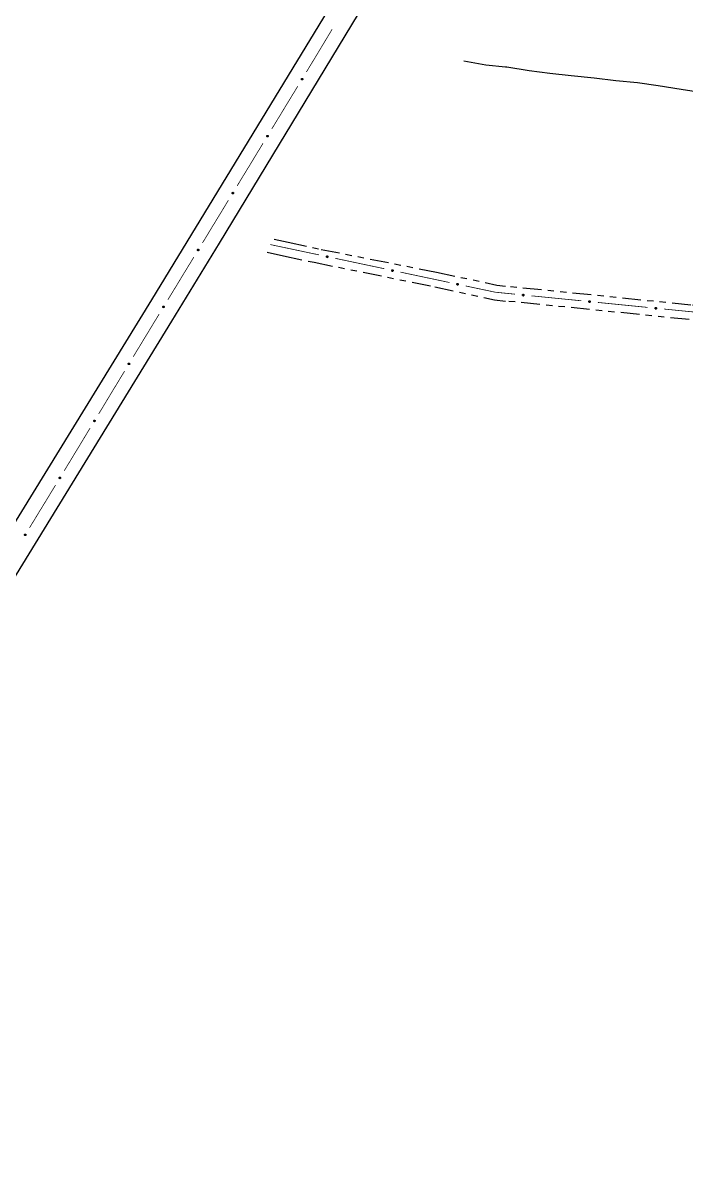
# Model space of a CAD drawing. Extents: x 210853 to 212686, y 4878863 to 4882037.
# Drawn here: x 211477.8 to 211637.1, y 4879489.9 to 4879764.3 of the extents above; entities that cross this region are included whole.
import ezdxf

# ---------------------------------------------------------------- set-up
doc = ezdxf.new("R2010")
doc.units = 0
doc.header["$LTSCALE"] = 1.5
doc.header["$MEASUREMENT"] = 0
doc.linetypes.add('TRACO_13', pattern=[8, 5, -1, 1, -1])
doc.linetypes.add('TRACO_25', pattern=[8, 3, -1, 1, -1, 1, -1])
for name, color, linetype in [('HD-CURSO-INTER', 170, 'CONTINUOUS'), ('SV-EIXO-ROD-ESTR', 7, 'CONTINUOUS'), ('SV-EIXO-RUA-N-PAV', 6, 'CONTINUOUS'), ('SV-EST-MUNIC-PAV', 20, 'CONTINUOUS'), ('SV-RUA-NAO-PAV', 7, 'CONTINUOUS')]:
    doc.layers.add(name, color=color, linetype=linetype)

msp = doc.modelspace()

# ---------------------------------------------------------------- linework, layer by layer
at = {"layer": 'HD-CURSO-INTER', "linetype": 'TRACO_13'}
for points in [[(211583.662729, 4879755.181113, 12.104835), (211588.971025, 4879754.266402, 12.11466), (211593.695935, 4879753.766458, 12.173611)], [(211593.695935, 4879753.766458, 12.173611), (211594.02908, 4879753.731208, 12.173611), (211599.347323, 4879752.866471, 12.09501), (211604.365473, 4879752.251298, 12.026234), (211609.473561, 4879751.65619, 11.927982), (211614.991431, 4879751.081427, 11.84938), (211620.209513, 4879750.43645, 11.82973), (211625.367462, 4879749.961303, 11.819905), (211630.345698, 4879749.276143, 11.819905), (211635.853897, 4879748.361607, 11.819905), (211641.022108, 4879747.606662, 11.79043)]]:
    msp.add_polyline3d(points, dxfattribs=at)
at = {"layer": 'SV-EIXO-ROD-ESTR', "const_width": 0.18}
for points in [[(211552.075027, 4879762.784091), (211545.87418, 4879752.510363)], [(211543.79621, 4879749.092465), (211537.558487, 4879738.841084)], [(211535.479246, 4879735.423957), (211529.241524, 4879725.172576)], [(211527.162283, 4879721.755449), (211522.483991, 4879714.066913)], [(211522.326355, 4879713.807845), (211520.924078, 4879711.504361)], [(211522.483991, 4879714.066913), (211522.326355, 4879713.807845)], [(211518.84412, 4879708.08767), (211512.604248, 4879697.837597)], [(211510.524291, 4879694.420906), (211507.404354, 4879689.29587)], [(211507.273338, 4879689.080653), (211504.295889, 4879684.163869)], [(211507.404354, 4879689.29587), (211507.273338, 4879689.080653)], [(211502.223914, 4879680.742331), (211496.007988, 4879670.477719)], [(211493.936013, 4879667.056181), (211487.720088, 4879656.791569)], [(211485.640212, 4879653.374834), (211479.389836, 4879643.131163)]]:
    msp.add_lwpolyline(points, dxfattribs=at)
at = {"layer": 'SV-EIXO-ROD-ESTR'}
for points in [[(211545.004556, 4879750.866552), (211545.016796, 4879750.819199), (211545.017632, 4879750.776), (211545.007959, 4879750.739768), (211544.991063, 4879750.70998), (211544.970345, 4879750.681453), (211544.943111, 4879750.6573), (211544.906947, 4879750.637187), (211544.859533, 4879750.624576), (211544.815222, 4879750.626628), (211544.779194, 4879750.634211), (211544.747119, 4879750.650041), (211544.719743, 4879750.670632), (211544.695589, 4879750.69975), (211544.675565, 4879750.736598), (211544.664038, 4879750.784582), (211544.663509, 4879750.826939), (211544.673785, 4879750.861739), (211544.689904, 4879750.893884), (211544.711404, 4879750.922755), (211544.738274, 4879750.94631), (211544.77541, 4879750.966405), (211544.822921, 4879750.977154), (211544.865162, 4879750.978165), (211544.900096, 4879750.968379), (211544.931386, 4879750.951798), (211544.960252, 4879750.931366), (211544.985671, 4879750.905001), (211545.004556, 4879750.866552)], [(211536.687593, 4879737.198043), (211536.699833, 4879737.150691), (211536.700669, 4879737.107491), (211536.690996, 4879737.07126), (211536.6741, 4879737.041472), (211536.653382, 4879737.012944), (211536.626148, 4879736.988791), (211536.589984, 4879736.968679), (211536.542569, 4879736.956068), (211536.498259, 4879736.95812), (211536.462231, 4879736.965703), (211536.430155, 4879736.981532), (211536.402779, 4879737.002123), (211536.378626, 4879737.031242), (211536.358602, 4879737.06809), (211536.347075, 4879737.116074), (211536.346546, 4879737.158431), (211536.356822, 4879737.19323), (211536.37294, 4879737.225376), (211536.394441, 4879737.254247), (211536.42131, 4879737.277802), (211536.458447, 4879737.297896), (211536.505958, 4879737.308646), (211536.548198, 4879737.309656), (211536.583133, 4879737.299871), (211536.614423, 4879737.28329), (211536.643289, 4879737.262858), (211536.668708, 4879737.236493), (211536.687593, 4879737.198043)], [(211528.37063, 4879723.529535), (211528.382869, 4879723.482183), (211528.383706, 4879723.438983), (211528.374032, 4879723.402751), (211528.357136, 4879723.372964), (211528.336418, 4879723.344436), (211528.309185, 4879723.320283), (211528.273021, 4879723.300171), (211528.225606, 4879723.287559), (211528.181296, 4879723.289611), (211528.145268, 4879723.297194), (211528.113192, 4879723.313024), (211528.085816, 4879723.333615), (211528.061663, 4879723.362733), (211528.041639, 4879723.399581), (211528.030112, 4879723.447565), (211528.029582, 4879723.489923), (211528.039859, 4879723.524722), (211528.055977, 4879723.556867), (211528.077477, 4879723.585738), (211528.104347, 4879723.609294), (211528.141484, 4879723.629388), (211528.188995, 4879723.640137), (211528.231235, 4879723.641148), (211528.266169, 4879723.631363), (211528.29746, 4879723.614781), (211528.326325, 4879723.594349), (211528.351745, 4879723.567984), (211528.37063, 4879723.529535)], [(211520.052839, 4879709.861503), (211520.065068, 4879709.814148), (211520.065896, 4879709.770948), (211520.056215, 4879709.734719), (211520.039313, 4879709.704935), (211520.018589, 4879709.676411), (211519.99135, 4879709.652264), (211519.955182, 4879709.632159), (211519.907764, 4879709.619558), (211519.863455, 4879709.621619), (211519.827428, 4879709.62921), (211519.795356, 4879709.645046), (211519.767984, 4879709.665643), (211519.743837, 4879709.694766), (211519.723821, 4879709.731618), (211519.712303, 4879709.779605), (211519.711783, 4879709.821962), (211519.722067, 4879709.856759), (211519.738192, 4879709.888902), (211519.759698, 4879709.917768), (211519.786573, 4879709.941318), (211519.823714, 4879709.961404), (211519.871227, 4879709.972144), (211519.913468, 4879709.973145), (211519.9484, 4879709.963353), (211519.979687, 4879709.946765), (211520.008548, 4879709.926327), (211520.033962, 4879709.899957), (211520.052839, 4879709.861503)], [(211511.733009, 4879696.194739), (211511.745239, 4879696.147384), (211511.746066, 4879696.104185), (211511.736385, 4879696.067955), (211511.719483, 4879696.038171), (211511.698759, 4879696.009648), (211511.67152, 4879695.9855), (211511.635352, 4879695.965395), (211511.587935, 4879695.952794), (211511.543625, 4879695.954855), (211511.507598, 4879695.962446), (211511.475526, 4879695.978282), (211511.448155, 4879695.998879), (211511.424007, 4879696.028002), (211511.403991, 4879696.064855), (211511.392474, 4879696.112841), (211511.391953, 4879696.155199), (211511.402237, 4879696.189996), (211511.418362, 4879696.222138), (211511.439869, 4879696.251004), (211511.466743, 4879696.274554), (211511.503884, 4879696.29464), (211511.551397, 4879696.30538), (211511.593638, 4879696.306381), (211511.62857, 4879696.296589), (211511.659857, 4879696.280001), (211511.688718, 4879696.259563), (211511.714132, 4879696.233193), (211511.733009, 4879696.194739)], [(211503.428488, 4879682.518981), (211503.440828, 4879682.471655), (211503.441756, 4879682.428457), (211503.43216, 4879682.392205), (211503.415327, 4879682.362382), (211503.39467, 4879682.33381), (211503.367488, 4879682.309599), (211503.331366, 4879682.28941), (211503.283979, 4879682.276698), (211503.239664, 4879682.278656), (211503.20362, 4879682.286162), (211503.171511, 4879682.301924), (211503.144091, 4879682.322457), (211503.119876, 4879682.351524), (211503.099774, 4879682.388329), (211503.088145, 4879682.436288), (211503.087525, 4879682.478645), (211503.097728, 4879682.513465), (211503.113778, 4879682.545645), (211503.135217, 4879682.574562), (211503.162036, 4879682.598174), (211503.19913, 4879682.618347), (211503.246618, 4879682.629198), (211503.288856, 4879682.630298), (211503.323811, 4879682.620587), (211503.355137, 4879682.604072), (211503.384046, 4879682.583702), (211503.409521, 4879682.557391), (211503.428488, 4879682.518981)], [(211495.140587, 4879668.832831), (211495.152927, 4879668.785505), (211495.153855, 4879668.742307), (211495.144259, 4879668.706055), (211495.127427, 4879668.676232), (211495.106769, 4879668.64766), (211495.079587, 4879668.623449), (211495.043466, 4879668.60326), (211494.996078, 4879668.590548), (211494.951764, 4879668.592506), (211494.915719, 4879668.600012), (211494.88361, 4879668.615774), (211494.856191, 4879668.636306), (211494.831975, 4879668.665373), (211494.811873, 4879668.702179), (211494.800244, 4879668.750138), (211494.799625, 4879668.792494), (211494.809827, 4879668.827315), (211494.825877, 4879668.859495), (211494.847316, 4879668.888412), (211494.874136, 4879668.912024), (211494.91123, 4879668.932197), (211494.958718, 4879668.943048), (211495.000956, 4879668.944148), (211495.035911, 4879668.934437), (211495.067236, 4879668.917922), (211495.096145, 4879668.897552), (211495.12162, 4879668.871241), (211495.140587, 4879668.832831)], [(211486.850748, 4879655.147427), (211486.862929, 4879655.10006), (211486.863712, 4879655.056859), (211486.853994, 4879655.020639), (211486.837061, 4879654.990872), (211486.816308, 4879654.96237), (211486.789045, 4879654.938251), (211486.752856, 4879654.918183), (211486.705426, 4879654.905631), (211486.661118, 4879654.907737), (211486.625099, 4879654.915365), (211486.593043, 4879654.931234), (211486.565693, 4879654.951859), (211486.541575, 4879654.981007), (211486.521597, 4879655.01788), (211486.510129, 4879655.065878), (211486.509652, 4879655.108236), (211486.519971, 4879655.143022), (211486.536129, 4879655.175148), (211486.557665, 4879655.203992), (211486.584564, 4879655.227514), (211486.621725, 4879655.247563), (211486.66925, 4879655.258254), (211486.711491, 4879655.259212), (211486.746413, 4879655.249384), (211486.777683, 4879655.232764), (211486.806524, 4879655.212296), (211486.83191, 4879655.1859), (211486.850748, 4879655.147427)], [(211478.516914, 4879641.489198), (211478.529095, 4879641.441831), (211478.529878, 4879641.39863), (211478.52016, 4879641.362411), (211478.503227, 4879641.332644), (211478.482474, 4879641.304142), (211478.45521, 4879641.280022), (211478.419021, 4879641.259955), (211478.371591, 4879641.247402), (211478.327284, 4879641.249509), (211478.291265, 4879641.257136), (211478.259209, 4879641.273006), (211478.231858, 4879641.29363), (211478.207741, 4879641.322778), (211478.187762, 4879641.359651), (211478.176295, 4879641.407649), (211478.175818, 4879641.450007), (211478.186137, 4879641.484794), (211478.202295, 4879641.516919), (211478.223831, 4879641.545764), (211478.25073, 4879641.569286), (211478.287891, 4879641.589334), (211478.335415, 4879641.600025), (211478.377657, 4879641.600983), (211478.412579, 4879641.591155), (211478.443849, 4879641.574535), (211478.472689, 4879641.554068), (211478.498076, 4879641.527671), (211478.516914, 4879641.489198)]]:
    msp.add_lwpolyline(points, close=True, dxfattribs=at)
for points in [[(211544.711404, 4879750.922755), (211544.663509, 4879750.826939)], [(211544.738274, 4879750.94631), (211544.664038, 4879750.784582)], [(211544.723126, 4879750.930495), (211544.666691, 4879750.811496)], [(211544.756012, 4879750.950416), (211544.673438, 4879750.767459)], [(211544.77541, 4879750.966405), (211544.675565, 4879750.736598)], [(211544.798477, 4879750.967704), (211544.686722, 4879750.721041)], [(211544.822921, 4879750.977154), (211544.695589, 4879750.69975)], [(211544.842058, 4879750.976326), (211544.709228, 4879750.689777)], [(211544.865162, 4879750.978165), (211544.719743, 4879750.670632)], [(211544.880168, 4879750.970707), (211544.734571, 4879750.663175)], [(211544.900096, 4879750.968379), (211544.747119, 4879750.650041)], [(211544.914022, 4879750.958094), (211544.761838, 4879750.644986)], [(211544.931386, 4879750.951798), (211544.779194, 4879750.634211)], [(211544.944786, 4879750.937777), (211544.801317, 4879750.633742)], [(211544.960252, 4879750.931366), (211544.815222, 4879750.626628)], [(211544.970382, 4879750.914216), (211544.840137, 4879750.629289)], [(211544.985671, 4879750.905001), (211544.859533, 4879750.624576)], [(211544.99314, 4879750.885993), (211544.883465, 4879750.63487)], [(211545.004556, 4879750.866552), (211544.906947, 4879750.637187)], [(211545.010175, 4879750.840488), (211544.928514, 4879750.65378)], [(211545.016796, 4879750.819199), (211544.943111, 4879750.6573)], [(211545.017379, 4879750.794575), (211544.960487, 4879750.677452)], [(211545.017632, 4879750.776), (211544.970345, 4879750.681453)], [(211536.394441, 4879737.254247), (211536.346546, 4879737.158431)], [(211536.42131, 4879737.277802), (211536.347075, 4879737.116074)], [(211536.406163, 4879737.261986), (211536.349727, 4879737.142988)], [(211536.439049, 4879737.281908), (211536.356474, 4879737.09895)], [(211536.458447, 4879737.297896), (211536.358602, 4879737.06809)], [(211536.481513, 4879737.299196), (211536.369759, 4879737.052532)], [(211536.505958, 4879737.308646), (211536.378626, 4879737.031242)], [(211536.525094, 4879737.307818), (211536.392265, 4879737.021268)], [(211536.548198, 4879737.309656), (211536.402779, 4879737.002123)], [(211536.563204, 4879737.302199), (211536.417608, 4879736.994667)], [(211536.583133, 4879737.299871), (211536.430155, 4879736.981532)], [(211536.597059, 4879737.289585), (211536.444875, 4879736.976478)], [(211536.614423, 4879737.28329), (211536.462231, 4879736.965703)], [(211536.627823, 4879737.269269), (211536.484354, 4879736.965234)], [(211536.643289, 4879737.262858), (211536.498259, 4879736.95812)], [(211536.653419, 4879737.245708), (211536.523173, 4879736.960781)], [(211536.668708, 4879737.236493), (211536.542569, 4879736.956068)], [(211536.676177, 4879737.217485), (211536.566501, 4879736.966362)], [(211536.687593, 4879737.198043), (211536.589984, 4879736.968679)], [(211536.693212, 4879737.171979), (211536.61155, 4879736.985272)], [(211536.699833, 4879737.150691), (211536.626148, 4879736.988791)], [(211536.700415, 4879737.126067), (211536.643524, 4879737.008943)], [(211536.700669, 4879737.107491), (211536.653382, 4879737.012944)], [(211528.077477, 4879723.585738), (211528.029582, 4879723.489923)], [(211528.104347, 4879723.609294), (211528.030112, 4879723.447565)], [(211528.089199, 4879723.593478), (211528.032764, 4879723.474479)], [(211528.122086, 4879723.613399), (211528.039511, 4879723.430442)], [(211528.141484, 4879723.629388), (211528.041639, 4879723.399581)], [(211528.16455, 4879723.630687), (211528.052796, 4879723.384024)], [(211528.188995, 4879723.640137), (211528.061663, 4879723.362733)], [(211528.208131, 4879723.639309), (211528.075302, 4879723.35276)], [(211528.231235, 4879723.641148), (211528.085816, 4879723.333615)], [(211528.246241, 4879723.63369), (211528.100644, 4879723.326158)], [(211528.266169, 4879723.631363), (211528.113192, 4879723.313024)], [(211528.280095, 4879723.621077), (211528.127912, 4879723.30797)], [(211528.29746, 4879723.614781), (211528.145268, 4879723.297194)], [(211528.31086, 4879723.60076), (211528.167391, 4879723.296726)], [(211528.326325, 4879723.594349), (211528.181296, 4879723.289611)], [(211528.336455, 4879723.5772), (211528.20621, 4879723.292272)], [(211528.351745, 4879723.567984), (211528.225606, 4879723.287559)], [(211528.359214, 4879723.548976), (211528.249538, 4879723.297854)], [(211528.37063, 4879723.529535), (211528.273021, 4879723.300171)], [(211528.376249, 4879723.503471), (211528.294587, 4879723.316763)], [(211528.382869, 4879723.482183), (211528.309185, 4879723.320283)], [(211528.383452, 4879723.457559), (211528.326561, 4879723.340435)], [(211528.383706, 4879723.438983), (211528.336418, 4879723.344436)], [(211519.759698, 4879709.917768), (211519.711783, 4879709.821962)], [(211519.786573, 4879709.941318), (211519.712303, 4879709.779605)], [(211519.771422, 4879709.925505), (211519.714962, 4879709.806518)], [(211519.804312, 4879709.94542), (211519.721699, 4879709.76248)], [(211519.823714, 4879709.961404), (211519.723821, 4879709.731618)], [(211519.84678, 4879709.962699), (211519.734975, 4879709.716059)], [(211519.871227, 4879709.972144), (211519.743837, 4879709.694766)], [(211519.890363, 4879709.971312), (211519.757474, 4879709.68479)], [(211519.913468, 4879709.973145), (211519.767984, 4879709.665643)], [(211519.928472, 4879709.965685), (211519.782811, 4879709.658183)], [(211519.9484, 4879709.963353), (211519.795356, 4879709.645046)], [(211519.962324, 4879709.953064), (211519.810074, 4879709.639989)], [(211519.979687, 4879709.946765), (211519.827428, 4879709.62921)], [(211519.993084, 4879709.932741), (211519.849551, 4879709.628736)], [(211520.008548, 4879709.926327), (211519.863455, 4879709.621619)], [(211520.018674, 4879709.909175), (211519.88837, 4879709.624275)], [(211520.033962, 4879709.899957), (211519.907764, 4879709.619558)], [(211520.041427, 4879709.880947), (211519.931699, 4879709.629847)], [(211520.052839, 4879709.861503), (211519.955182, 4879709.632159)], [(211520.058452, 4879709.835438), (211519.976752, 4879709.648748)], [(211520.065068, 4879709.814148), (211519.99135, 4879709.652264)], [(211520.065646, 4879709.789524), (211520.00873, 4879709.672412)], [(211520.065896, 4879709.770948), (211520.018589, 4879709.676411)], [(211511.439869, 4879696.251004), (211511.391953, 4879696.155199)], [(211511.466743, 4879696.274554), (211511.392474, 4879696.112841)], [(211511.451592, 4879696.258742), (211511.395132, 4879696.139755)], [(211511.484483, 4879696.278656), (211511.40187, 4879696.095716)], [(211511.503884, 4879696.29464), (211511.403991, 4879696.064855)], [(211511.526951, 4879696.295935), (211511.415145, 4879696.049295)], [(211511.551397, 4879696.30538), (211511.424007, 4879696.028002)], [(211511.570534, 4879696.304548), (211511.437644, 4879696.018026)], [(211511.593638, 4879696.306381), (211511.448155, 4879695.998879)], [(211511.608642, 4879696.298921), (211511.462981, 4879695.991419)], [(211511.62857, 4879696.296589), (211511.475526, 4879695.978282)], [(211511.642494, 4879696.2863), (211511.490245, 4879695.973225)], [(211511.659857, 4879696.280001), (211511.507598, 4879695.962446)], [(211511.673254, 4879696.265977), (211511.529721, 4879695.961973)], [(211511.688718, 4879696.259563), (211511.543625, 4879695.954855)], [(211511.698845, 4879696.242411), (211511.56854, 4879695.957511)], [(211511.714132, 4879696.233193), (211511.587935, 4879695.952794)], [(211511.721597, 4879696.214183), (211511.611869, 4879695.963083)], [(211511.733009, 4879696.194739), (211511.635352, 4879695.965395)], [(211511.738623, 4879696.168674), (211511.656922, 4879695.981984)], [(211511.745239, 4879696.147384), (211511.67152, 4879695.9855)], [(211511.745817, 4879696.12276), (211511.6889, 4879696.005648)], [(211511.746066, 4879696.104185), (211511.698759, 4879696.009648)], [(211503.135217, 4879682.574562), (211503.087525, 4879682.478645)], [(211503.162036, 4879682.598174), (211503.088145, 4879682.436288)], [(211503.146922, 4879682.582326), (211503.09074, 4879682.463208)], [(211503.179766, 4879682.602318), (211503.097581, 4879682.419185)], [(211503.19913, 4879682.618347), (211503.099774, 4879682.388329)], [(211503.222194, 4879682.619696), (211503.110964, 4879682.372795)], [(211503.246618, 4879682.629198), (211503.119876, 4879682.351524)], [(211503.265756, 4879682.62841), (211503.133536, 4879682.341579)], [(211503.288856, 4879682.630298), (211503.144091, 4879682.322457)], [(211503.303878, 4879682.622872), (211503.158935, 4879682.315032)], [(211503.323811, 4879682.620587), (211503.171511, 4879682.301924)], [(211503.337759, 4879682.610331), (211503.186241, 4879682.296901)], [(211503.355137, 4879682.604072), (211503.20362, 4879682.286162)], [(211503.368567, 4879682.59008), (211503.225744, 4879682.285741)], [(211503.384046, 4879682.583702), (211503.239664, 4879682.278656)], [(211503.394212, 4879682.566573), (211503.264573, 4879682.28137)], [(211503.409521, 4879682.557391), (211503.283979, 4879682.276698)], [(211503.417031, 4879682.538398), (211503.307889, 4879682.287043)], [(211503.428488, 4879682.518981), (211503.331366, 4879682.28941)], [(211503.434162, 4879682.492929), (211503.352898, 4879682.306049)], [(211503.440828, 4879682.471655), (211503.367488, 4879682.309599)], [(211503.441463, 4879682.447032), (211503.384821, 4879682.329788)], [(211503.441756, 4879682.428457), (211503.39467, 4879682.33381)], [(211494.847316, 4879668.888412), (211494.799625, 4879668.792494)], [(211494.874136, 4879668.912024), (211494.800244, 4879668.750138)], [(211494.859022, 4879668.896176), (211494.802839, 4879668.777058)], [(211494.891865, 4879668.916168), (211494.80968, 4879668.733035)], [(211494.91123, 4879668.932197), (211494.811873, 4879668.702179)], [(211494.934293, 4879668.933545), (211494.823063, 4879668.686645)], [(211494.958718, 4879668.943048), (211494.831975, 4879668.665373)], [(211494.977856, 4879668.94226), (211494.845635, 4879668.655429)], [(211495.000956, 4879668.944148), (211494.856191, 4879668.636306)], [(211495.015978, 4879668.936722), (211494.871035, 4879668.628881)], [(211495.035911, 4879668.934437), (211494.88361, 4879668.615774)], [(211495.049859, 4879668.924181), (211494.89834, 4879668.610751)], [(211495.067236, 4879668.917922), (211494.915719, 4879668.600012)], [(211495.080666, 4879668.90393), (211494.937844, 4879668.599591)], [(211495.096145, 4879668.897552), (211494.951764, 4879668.592506)], [(211495.106312, 4879668.880423), (211494.976672, 4879668.59522)], [(211495.12162, 4879668.871241), (211494.996078, 4879668.590548)], [(211495.12913, 4879668.852248), (211495.019988, 4879668.600893)], [(211495.140587, 4879668.832831), (211495.043466, 4879668.60326)], [(211495.146262, 4879668.806779), (211495.064997, 4879668.619899)], [(211495.152927, 4879668.785505), (211495.079587, 4879668.623449)], [(211495.153563, 4879668.760882), (211495.09692, 4879668.643638)], [(211495.153855, 4879668.742307), (211495.106769, 4879668.64766)], [(211486.557665, 4879655.203992), (211486.509652, 4879655.108236)], [(211486.584564, 4879655.227514), (211486.510129, 4879655.065878)], [(211486.569397, 4879655.211718), (211486.512815, 4879655.092789)], [(211486.602307, 4879655.231598), (211486.519507, 4879655.048743)], [(211486.621725, 4879655.247563), (211486.521597, 4879655.01788)], [(211486.644793, 4879655.248834), (211486.532735, 4879655.002308)], [(211486.66925, 4879655.258254), (211486.541575, 4879654.981007)], [(211486.688385, 4879655.257402), (211486.555202, 4879654.971017)], [(211486.711491, 4879655.259212), (211486.565693, 4879654.951859)], [(211486.726488, 4879655.251736), (211486.580512, 4879654.944384)], [(211486.746413, 4879655.249384), (211486.593043, 4879654.931234)], [(211486.760327, 4879655.239081), (211486.607756, 4879654.926161)], [(211486.777683, 4879655.232764), (211486.625099, 4879654.915365)], [(211486.791066, 4879655.218726), (211486.647222, 4879654.914869)], [(211486.806524, 4879655.212296), (211486.661118, 4879654.907737)], [(211486.816633, 4879655.195134), (211486.686036, 4879654.910367)], [(211486.83191, 4879655.1859), (211486.705426, 4879654.905631)], [(211486.839356, 4879655.166882), (211486.72937, 4879654.915895)], [(211486.850748, 4879655.147427), (211486.752856, 4879654.918183)], [(211486.856335, 4879655.121356), (211486.774443, 4879654.934749)], [(211486.862929, 4879655.10006), (211486.789045, 4879654.938251)], [(211486.863482, 4879655.075435), (211486.806445, 4879654.958381)], [(211486.863712, 4879655.056859), (211486.816308, 4879654.96237)], [(211478.223831, 4879641.545764), (211478.175818, 4879641.450007)], [(211478.25073, 4879641.569286), (211478.176295, 4879641.407649)], [(211478.235562, 4879641.553489), (211478.17898, 4879641.43456)], [(211478.268473, 4879641.57337), (211478.185673, 4879641.390514)], [(211478.287891, 4879641.589334), (211478.187762, 4879641.359651)], [(211478.310959, 4879641.590605), (211478.1989, 4879641.34408)], [(211478.335415, 4879641.600025), (211478.207741, 4879641.322778)], [(211478.354551, 4879641.599173), (211478.221367, 4879641.312788)], [(211478.377657, 4879641.600983), (211478.231858, 4879641.29363)], [(211478.392654, 4879641.593507), (211478.246677, 4879641.286155)], [(211478.412579, 4879641.591155), (211478.259209, 4879641.273006)], [(211478.426492, 4879641.580852), (211478.273922, 4879641.267933)], [(211478.443849, 4879641.574535), (211478.291265, 4879641.257136)], [(211478.457232, 4879641.560498), (211478.313387, 4879641.25664)], [(211478.472689, 4879641.554068), (211478.327284, 4879641.249509)], [(211478.482798, 4879641.536905), (211478.352201, 4879641.252139)], [(211478.498076, 4879641.527671), (211478.371591, 4879641.247402)], [(211478.505522, 4879641.508654), (211478.395536, 4879641.257667)], [(211478.516914, 4879641.489198), (211478.419021, 4879641.259955)], [(211478.5225, 4879641.463127), (211478.440608, 4879641.276521)], [(211478.529095, 4879641.441831), (211478.45521, 4879641.280022)], [(211478.529647, 4879641.417206), (211478.472611, 4879641.300153)], [(211478.529878, 4879641.39863), (211478.482474, 4879641.304142)]]:
    msp.add_lwpolyline(points, dxfattribs=at)
at = {"layer": 'SV-EIXO-RUA-N-PAV', "const_width": 0.18}
for points in [[(211537.179421, 4879711.103235), (211548.919337, 4879708.618406)], [(211552.832642, 4879707.79013), (211564.572558, 4879705.305301)], [(211568.485863, 4879704.477024), (211580.225779, 4879701.992196)], [(211584.139084, 4879701.163919), (211590.987369, 4879699.714436)], [(211590.987369, 4879699.714436), (211591.220753, 4879699.665039)], [(211591.220753, 4879699.665039), (211595.958729, 4879699.192869)], [(211599.939013, 4879698.796209), (211611.879865, 4879697.606227)], [(211615.860149, 4879697.209566), (211627.801001, 4879696.019584)], [(211631.781285, 4879695.622923), (211638.746782, 4879694.928767)]]:
    msp.add_lwpolyline(points, dxfattribs=at)
at = {"layer": 'SV-EIXO-RUA-N-PAV'}
for points in [[(211550.758217, 4879708.341714), (211550.79883, 4879708.368965), (211550.839308, 4879708.384081), (211550.876696, 4879708.386972), (211550.910402, 4879708.380911), (211550.944186, 4879708.370827), (211550.976004, 4879708.353145), (211551.006972, 4879708.325698), (211551.034594, 4879708.285149), (211551.047354, 4879708.242666), (211551.052149, 4879708.206162), (211551.047853, 4879708.170652), (211551.037507, 4879708.137997), (211551.018047, 4879708.105553), (211550.989925, 4879708.074442), (211550.94848, 4879708.047653), (211550.908695, 4879708.033106), (211550.872458, 4879708.03126), (211550.836786, 4879708.035805), (211550.802418, 4879708.046514), (211550.771285, 4879708.06405), (211550.740012, 4879708.092421), (211550.714113, 4879708.133678), (211550.699151, 4879708.173193), (211550.696797, 4879708.209395), (211550.702062, 4879708.244413), (211550.711764, 4879708.278422), (211550.728207, 4879708.311146), (211550.758217, 4879708.341714)], [(211566.411438, 4879705.028609), (211566.452051, 4879705.05586), (211566.492529, 4879705.070976), (211566.529918, 4879705.073867), (211566.563623, 4879705.067806), (211566.597407, 4879705.057722), (211566.629226, 4879705.04004), (211566.660193, 4879705.012593), (211566.687816, 4879704.972044), (211566.700575, 4879704.929561), (211566.70537, 4879704.893057), (211566.701074, 4879704.857547), (211566.690728, 4879704.824892), (211566.671268, 4879704.792448), (211566.643146, 4879704.761337), (211566.601701, 4879704.734548), (211566.561917, 4879704.720001), (211566.525679, 4879704.718155), (211566.490007, 4879704.7227), (211566.455639, 4879704.733408), (211566.424506, 4879704.750945), (211566.393233, 4879704.779316), (211566.367335, 4879704.820573), (211566.352372, 4879704.860087), (211566.350018, 4879704.89629), (211566.355283, 4879704.931308), (211566.364986, 4879704.965316), (211566.381428, 4879704.998041), (211566.411438, 4879705.028609)], [(211582.064659, 4879701.715504), (211582.105273, 4879701.742755), (211582.14575, 4879701.757871), (211582.183139, 4879701.760761), (211582.216844, 4879701.754701), (211582.250628, 4879701.744616), (211582.282447, 4879701.726935), (211582.313414, 4879701.699487), (211582.341037, 4879701.658939), (211582.353796, 4879701.616456), (211582.358591, 4879701.579952), (211582.354295, 4879701.544442), (211582.343949, 4879701.511786), (211582.324489, 4879701.479343), (211582.296368, 4879701.448232), (211582.254922, 4879701.421443), (211582.215138, 4879701.406896), (211582.1789, 4879701.40505), (211582.143228, 4879701.409595), (211582.108861, 4879701.420303), (211582.077727, 4879701.43784), (211582.046454, 4879701.466211), (211582.020556, 4879701.507467), (211582.005594, 4879701.546982), (211582.003239, 4879701.583184), (211582.008504, 4879701.618203), (211582.018207, 4879701.652211), (211582.034649, 4879701.684936), (211582.064659, 4879701.715504)], [(211597.816815, 4879699.118325), (211597.854215, 4879699.149842), (211597.892803, 4879699.169281), (211597.929653, 4879699.176231), (211597.963819, 4879699.173881), (211597.998501, 4879699.167541), (211598.032057, 4879699.153434), (211598.065833, 4879699.129526), (211598.097712, 4879699.092231), (211598.115027, 4879699.051393), (211598.123774, 4879699.015629), (211598.123375, 4879698.979862), (211598.116651, 4879698.946274), (211598.100845, 4879698.911902), (211598.076283, 4879698.87791), (211598.038006, 4879698.846762), (211598.000044, 4879698.827964), (211597.964224, 4879698.822178), (211597.928269, 4879698.822806), (211597.892939, 4879698.829704), (211597.860079, 4879698.843741), (211597.825899, 4879698.868533), (211597.795657, 4879698.90672), (211597.776476, 4879698.944368), (211597.770188, 4879698.980098), (211597.771604, 4879699.015482), (211597.77754, 4879699.050345), (211597.790317, 4879699.084667), (211597.816815, 4879699.118325)], [(211613.737951, 4879697.531682), (211613.77535, 4879697.563199), (211613.813938, 4879697.582638), (211613.850789, 4879697.589588), (211613.884955, 4879697.587239), (211613.919637, 4879697.580898), (211613.953193, 4879697.566791), (211613.986969, 4879697.542884), (211614.018848, 4879697.505589), (211614.036163, 4879697.46475), (211614.04491, 4879697.428987), (211614.044511, 4879697.39322), (211614.037787, 4879697.359631), (211614.021981, 4879697.325259), (211613.997419, 4879697.291267), (211613.959141, 4879697.260119), (211613.92118, 4879697.241321), (211613.88536, 4879697.235535), (211613.849405, 4879697.236163), (211613.814075, 4879697.243061), (211613.781215, 4879697.257099), (211613.747035, 4879697.28189), (211613.716793, 4879697.320078), (211613.697611, 4879697.357725), (211613.691324, 4879697.393455), (211613.692739, 4879697.428839), (211613.698676, 4879697.463702), (211613.711452, 4879697.498024), (211613.737951, 4879697.531682)], [(211629.659086, 4879695.94504), (211629.696486, 4879695.976556), (211629.735074, 4879695.995995), (211629.771925, 4879696.002945), (211629.80609, 4879696.000596), (211629.840773, 4879695.994255), (211629.874329, 4879695.980148), (211629.908105, 4879695.956241), (211629.939983, 4879695.918946), (211629.957299, 4879695.878107), (211629.966046, 4879695.842344), (211629.965647, 4879695.806577), (211629.958923, 4879695.772988), (211629.943116, 4879695.738616), (211629.918555, 4879695.704624), (211629.880277, 4879695.673477), (211629.842316, 4879695.654678), (211629.806496, 4879695.648892), (211629.770541, 4879695.649521), (211629.735211, 4879695.656418), (211629.702351, 4879695.670456), (211629.668171, 4879695.695248), (211629.637928, 4879695.733435), (211629.618747, 4879695.771082), (211629.612459, 4879695.806812), (211629.613875, 4879695.842196), (211629.619812, 4879695.877059), (211629.632588, 4879695.911381), (211629.659086, 4879695.94504)]]:
    msp.add_lwpolyline(points, close=True, dxfattribs=at)
for points in [[(211550.696797, 4879708.209395), (211551.047853, 4879708.170652)], [(211550.699151, 4879708.173193), (211551.037507, 4879708.137997)], [(211550.70121, 4879708.189823), (211551.039623, 4879708.154459)], [(211550.701882, 4879708.225944), (211551.04774, 4879708.186215)], [(211550.702062, 4879708.244413), (211551.052149, 4879708.206162)], [(211550.708548, 4879708.152006), (211551.022933, 4879708.121728)], [(211550.710845, 4879708.261705), (211551.045254, 4879708.227189)], [(211550.711764, 4879708.278422), (211551.047354, 4879708.242666)], [(211550.714113, 4879708.133678), (211551.018047, 4879708.105553)], [(211550.724584, 4879708.293666), (211551.036581, 4879708.265288)], [(211550.728207, 4879708.311146), (211551.034594, 4879708.285149)], [(211550.743662, 4879708.324497), (211551.016946, 4879708.304313)], [(211550.758217, 4879708.341714), (211551.006972, 4879708.325698)], [(211550.780942, 4879708.355659), (211550.984166, 4879708.340541)], [(211550.79883, 4879708.368965), (211550.976004, 4879708.353145)], [(211550.821867, 4879708.377682), (211550.95123, 4879708.362854)], [(211550.839308, 4879708.384081), (211550.944186, 4879708.370827)], [(211550.731136, 4879708.113751), (211551.000902, 4879708.090127)], [(211550.740012, 4879708.092421), (211550.989925, 4879708.074442)], [(211550.761528, 4879708.079423), (211550.961517, 4879708.0622)], [(211550.771285, 4879708.06405), (211550.94848, 4879708.047653)], [(211550.791229, 4879708.055005), (211550.922209, 4879708.04123)], [(211550.802418, 4879708.046514), (211550.908695, 4879708.033106)], [(211566.350018, 4879704.89629), (211566.701074, 4879704.857547)], [(211566.352372, 4879704.860087), (211566.690728, 4879704.824892)], [(211566.354431, 4879704.876717), (211566.692845, 4879704.841354)], [(211566.355103, 4879704.912839), (211566.700961, 4879704.87311)], [(211566.355283, 4879704.931308), (211566.70537, 4879704.893057)], [(211566.361769, 4879704.838901), (211566.676154, 4879704.808623)], [(211566.364067, 4879704.9486), (211566.698475, 4879704.914084)], [(211566.364986, 4879704.965316), (211566.700575, 4879704.929561)], [(211566.367335, 4879704.820573), (211566.671268, 4879704.792448)], [(211566.377805, 4879704.980561), (211566.689802, 4879704.952183)], [(211566.381428, 4879704.998041), (211566.687816, 4879704.972044)], [(211566.384357, 4879704.800646), (211566.654123, 4879704.777022)], [(211566.393233, 4879704.779316), (211566.643146, 4879704.761337)], [(211566.396883, 4879705.011392), (211566.670167, 4879704.991208)], [(211566.411438, 4879705.028609), (211566.660193, 4879705.012593)], [(211566.41475, 4879704.766318), (211566.614738, 4879704.749095)], [(211566.424506, 4879704.750945), (211566.601701, 4879704.734548)], [(211566.434164, 4879705.042554), (211566.637387, 4879705.027435)], [(211566.44445, 4879704.7419), (211566.575431, 4879704.728125)], [(211566.452051, 4879705.05586), (211566.629226, 4879705.04004)], [(211566.455639, 4879704.733408), (211566.561917, 4879704.720001)], [(211566.475088, 4879705.064577), (211566.604451, 4879705.049749)], [(211566.492529, 4879705.070976), (211566.597407, 4879705.057722)], [(211582.003239, 4879701.583184), (211582.354295, 4879701.544442)], [(211582.005594, 4879701.546982), (211582.343949, 4879701.511786)], [(211582.007652, 4879701.563612), (211582.346066, 4879701.528248)], [(211582.008324, 4879701.599734), (211582.354182, 4879701.560004)], [(211582.008504, 4879701.618203), (211582.358591, 4879701.579952)], [(211582.014991, 4879701.525795), (211582.329375, 4879701.495517)], [(211582.017288, 4879701.635495), (211582.351696, 4879701.600978)], [(211582.018207, 4879701.652211), (211582.353796, 4879701.616456)], [(211582.020556, 4879701.507467), (211582.324489, 4879701.479343)], [(211582.031026, 4879701.667456), (211582.343023, 4879701.639078)], [(211582.034649, 4879701.684936), (211582.341037, 4879701.658939)], [(211582.037578, 4879701.487541), (211582.307344, 4879701.463917)], [(211582.046454, 4879701.466211), (211582.296368, 4879701.448232)], [(211582.050105, 4879701.698286), (211582.323388, 4879701.678102)], [(211582.064659, 4879701.715504), (211582.313414, 4879701.699487)], [(211582.067971, 4879701.453213), (211582.267959, 4879701.435989)], [(211582.077727, 4879701.43784), (211582.254922, 4879701.421443)], [(211582.087385, 4879701.729449), (211582.290608, 4879701.71433)], [(211582.097671, 4879701.428795), (211582.228652, 4879701.415019)], [(211582.105273, 4879701.742755), (211582.282447, 4879701.726935)], [(211582.108861, 4879701.420303), (211582.215138, 4879701.406896)], [(211582.12831, 4879701.751471), (211582.257673, 4879701.736644)], [(211582.14575, 4879701.757871), (211582.250628, 4879701.744616)], [(211597.770188, 4879698.980098), (211598.123375, 4879698.979862)], [(211597.771604, 4879699.015482), (211598.123774, 4879699.015629)], [(211597.773438, 4879698.997103), (211598.121566, 4879698.99532)], [(211597.776476, 4879698.944368), (211598.116651, 4879698.946274)], [(211597.776709, 4879698.961123), (211598.116961, 4879698.962868)], [(211597.77754, 4879699.050345), (211598.115027, 4879699.051393)], [(211597.778449, 4879699.033628), (211598.114628, 4879699.035779)], [(211597.788126, 4879698.924332), (211598.103938, 4879698.928513)], [(211597.788621, 4879699.066896), (211598.101852, 4879699.072705)], [(211597.790317, 4879699.084667), (211598.097712, 4879699.092231)], [(211597.795657, 4879698.90672), (211598.100845, 4879698.911902)], [(211597.804224, 4879699.099623), (211598.078079, 4879699.109356)], [(211597.81475, 4879698.888768), (211598.085484, 4879698.894699)], [(211597.816815, 4879699.118325), (211598.065833, 4879699.129526)], [(211597.825899, 4879698.868533), (211598.076283, 4879698.87791)], [(211597.837884, 4879699.134665), (211598.041544, 4879699.141794)], [(211597.848705, 4879698.857959), (211598.049379, 4879698.862643)], [(211597.854215, 4879699.149842), (211598.032057, 4879699.153434)], [(211597.860079, 4879698.843741), (211598.038006, 4879698.846762)], [(211597.876164, 4879699.161018), (211598.006372, 4879699.160383)], [(211597.880891, 4879698.836925), (211598.012592, 4879698.837512)], [(211597.892803, 4879699.169281), (211597.998501, 4879699.167541)], [(211597.892939, 4879698.829704), (211598.000044, 4879698.827964)], [(211613.691324, 4879697.393455), (211614.044511, 4879697.39322)], [(211613.692739, 4879697.428839), (211614.04491, 4879697.428987)], [(211613.694574, 4879697.41046), (211614.042702, 4879697.408677)], [(211613.697611, 4879697.357725), (211614.037787, 4879697.359631)], [(211613.697845, 4879697.374481), (211614.038096, 4879697.376226)], [(211613.698676, 4879697.463702), (211614.036163, 4879697.46475)], [(211613.699585, 4879697.446985), (211614.035763, 4879697.449136)], [(211613.709262, 4879697.337689), (211614.025074, 4879697.34187)], [(211613.709757, 4879697.480253), (211614.022988, 4879697.486062)], [(211613.711452, 4879697.498024), (211614.018848, 4879697.505589)], [(211613.716793, 4879697.320078), (211614.021981, 4879697.325259)], [(211613.72536, 4879697.51298), (211613.999215, 4879697.522714)], [(211613.735886, 4879697.302125), (211614.00662, 4879697.308056)], [(211613.737951, 4879697.531682), (211613.986969, 4879697.542884)], [(211613.747035, 4879697.28189), (211613.997419, 4879697.291267)], [(211613.75902, 4879697.548022), (211613.96268, 4879697.555151)], [(211613.76984, 4879697.271316), (211613.970514, 4879697.276001)], [(211613.77535, 4879697.563199), (211613.953193, 4879697.566791)], [(211613.781215, 4879697.257099), (211613.959141, 4879697.260119)], [(211613.7973, 4879697.574375), (211613.927508, 4879697.573741)], [(211613.802026, 4879697.250282), (211613.933728, 4879697.25087)], [(211613.813938, 4879697.582638), (211613.919637, 4879697.580898)], [(211613.814075, 4879697.243061), (211613.92118, 4879697.241321)], [(211629.612459, 4879695.806812), (211629.965647, 4879695.806577)], [(211629.613875, 4879695.842196), (211629.966046, 4879695.842344)], [(211629.61571, 4879695.823817), (211629.963837, 4879695.822035)], [(211629.618747, 4879695.771082), (211629.958923, 4879695.772988)], [(211629.61898, 4879695.787838), (211629.959232, 4879695.789583)], [(211629.619812, 4879695.877059), (211629.957299, 4879695.878107)], [(211629.620721, 4879695.860342), (211629.956899, 4879695.862493)], [(211629.630398, 4879695.751047), (211629.946209, 4879695.755227)], [(211629.630893, 4879695.893611), (211629.944124, 4879695.89942)], [(211629.632588, 4879695.911381), (211629.939983, 4879695.918946)], [(211629.637928, 4879695.733435), (211629.943116, 4879695.738616)], [(211629.646496, 4879695.926338), (211629.920351, 4879695.936071)], [(211629.657022, 4879695.715483), (211629.927755, 4879695.721413)], [(211629.659086, 4879695.94504), (211629.908105, 4879695.956241)], [(211629.668171, 4879695.695248), (211629.918555, 4879695.704624)], [(211629.680156, 4879695.961379), (211629.883816, 4879695.968509)], [(211629.690976, 4879695.684673), (211629.89165, 4879695.689358)], [(211629.696486, 4879695.976556), (211629.874329, 4879695.980148)], [(211629.702351, 4879695.670456), (211629.880277, 4879695.673477)], [(211629.718436, 4879695.987733), (211629.848644, 4879695.987098)], [(211629.723162, 4879695.663639), (211629.854864, 4879695.664227)], [(211629.735074, 4879695.995995), (211629.840773, 4879695.994255)], [(211629.735211, 4879695.656418), (211629.842316, 4879695.654678)]]:
    msp.add_lwpolyline(points, dxfattribs=at)
at = {"layer": 'SV-EST-MUNIC-PAV', "linetype": 'Continuous'}
for points in [[(211315.6452, 4879383.850672, 11.044845), (211379.427296, 4879487.437193, 11.044845), (211419.974565, 4879553.527039, 10.984767), (211508.783806, 4879697.81512, 12.262037), (211581.774019, 4879817.686218, 12.13431), (211593.698826, 4879837.458303, 12.183435)], [(211593.698392, 4879824.884434, 12.13431), (211586.905328, 4879813.703474, 12.13431), (211524.967536, 4879711.452808, 12.13431), (211513.516395, 4879692.692815, 12.45854), (211424.727354, 4879548.184903, 11.240221), (211386.621612, 4879485.527279, 11.151794)]]:
    msp.add_polyline3d(points, dxfattribs=at)
at = {"layer": 'SV-RUA-NAO-PAV', "linetype": 'TRACO_25'}
for points in [[(211538.16801, 4879712.364722, 12.812245), (211541.500625, 4879711.707308, 12.812245), (211549.391719, 4879709.944404, 12.812245), (211577.094497, 4879704.487797, 12.812245), (211591.617468, 4879701.381728, 12.812245), (211593.688126, 4879701.083015, 12.812245)], [(211536.425866, 4879709.254196, 12.812245), (211540.409304, 4879708.433344, 12.812245), (211547.712763, 4879706.838335, 12.812245), (211576.758705, 4879700.961989, 12.812245), (211591.029833, 4879697.85592, 12.812245), (211593.694314, 4879697.553592, 12.812245)], [(212034.508247, 4879648.921787, 8.331975), (211995.598914, 4879653.094613, 8.331975), (211937.89407, 4879660.373925, 8.331975), (211864.014486, 4879669.065641, 8.331975), (211790.134903, 4879678.843821, 8.331975), (211714.519288, 4879687.188792, 8.331975), (211638.163952, 4879696.573996, 8.331975), (211593.688126, 4879701.083015, 8.331975)], [(211637.775197, 4879693.09544, 8.331975), (211593.694314, 4879697.553592, 8.331975)]]:
    msp.add_polyline3d(points, dxfattribs=at)

doc.saveas('drawing.dxf')
